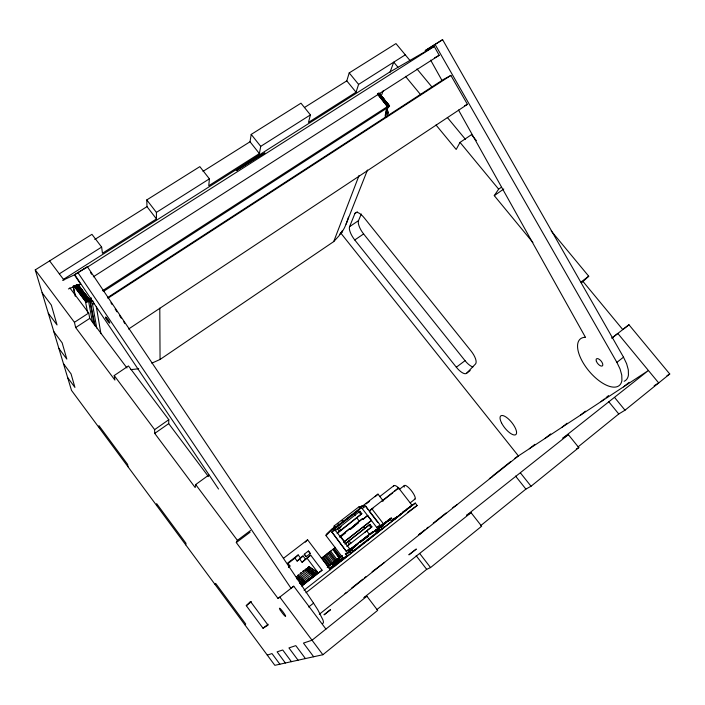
<?xml version="1.0" encoding="UTF-8"?>
<svg xmlns="http://www.w3.org/2000/svg" width="705" height="705" viewBox="0 0 705 705"><rect width="100%" height="100%" fill="white"/><g stroke="black" fill="none" stroke-linecap="round" stroke-linejoin="round"><path stroke-width="1.06" d="M208.442 476.598L168.698 423.617L168.803 419.713L128.451 365.948L114.21 375.545L114.897 380.065L75.673 327.561L74.422 322.317L35.25 269.9L91.941 234.333L101.626 247.076L102.463 253.254L156.475 218.947L156.404 212.399L146.772 199.929L199.832 166.636L209.403 178.841L208.759 185.741L259.396 153.584L260.718 146.358L310.42 114.897L300.973 103.186L251.209 134.408L250.019 141.775L259.396 153.584M376.523 529.658L377.096 530.407L378.99 528.917L379.14 527.613L378.188 526.379M375.016 530.698L376.875 533.13L343.732 558.898L326.054 535.65L334.549 526.838M326.054 535.65L326.212 534.39L332.61 528.327M385.494 116.951L386.587 108.403L388.473 112.518L386.481 117.603M185.732 544.833L185.988 543.299L156.642 503.634L156.695 505.573M208.909 474.967L195.682 484.555L195.188 487.56L154.73 433.399L154.624 429.627L114.21 375.545M385.115 116.228L387.212 106.296L377.959 93.862M310.42 114.897L308.473 122.414L356.051 92.205L358.589 84.406L405.296 54.831M304.648 107.389L346.789 80.864L349.204 72.923L395.972 43.587L410.099 60.639M355.531 511.892L355.39 512.35L356.272 511.292M380.894 96.938L383.132 90.892M389.953 72.412L393.751 62.146L397.876 67.142M151.831 363.163L160.061 359.462L333.703 241.604L359.065 175.439M385.335 114.8L386.481 111.866L388.473 112.518L385.917 114.175M386.816 110.667L388.402 106.57M103.609 291.315L389.512 106.411L379.272 93.439M339.695 234.21L341.511 232.985L342.374 230.782L338.929 235.919L333.703 241.604M346.067 224.146L367.455 170.046M470.173 370.548L466.657 373.192A11.826 4.362 52.8 0 1 456.329 367.208L354.765 239.973A11.624 4.195 56.2 0 1 349.583 226.675L354.897 213.553L357.4 211.87M349.583 226.675L358.519 220.621L361.295 213.994M93.677 302.101L92.54 304.437L96.744 328.01M91.368 297.933C87.632 299.687 81.639 306.525 91.588 299.096M215.096 584.542L215.668 583.423L245.692 624.004L244.802 624.701M325.939 629.08L293.756 586.199L278.043 598.466L236.29 542.577L237.4 540.365L250.557 530.477M476.368 140.612L471.46 134.69L460.03 142.401L456.188 149.46L436.016 124.988M532.892 242.494L494.275 195.646L498.647 189.151L501.264 187.319M341.511 232.985L344.34 228.041A81.762 74.272 16.6 0 0 348.473 217.122M466.657 373.192L475.478 364.018A12.161 4.627 52.8 0 0 471.072 351.037L364.238 217.871A11.967 4.433 56.4 0 0 354.897 213.553M305.309 542.136L307.591 539.783L330.301 569.763M246.283 605.674L250.478 601.48L268.059 625.15L263.018 628.234L246.283 605.674L251.403 601.709M294.928 558.149L298.162 554.932L300.436 557.946L297.149 561.083L294.928 558.149L288.116 563.401M581.44 282.934L588.737 276.228L551.178 230.896M288.451 567.499L289.975 566.018L287.711 563.004L298.162 554.932M341.476 559.426L340.383 560.29M304.26 554.236L308.376 551.019L310.262 553.522L306.155 556.73L304.26 554.236L306.375 556.527M335.113 527.578C332.011 524.097 337.307 527.86 333.906 528.512L349.618 548.719L346.278 551.328L331.879 532.028L346.278 551.328M299.687 559.118L303.035 555.937L305.503 559.188L302.093 562.299L299.687 559.118L297.149 561.083M308.376 551.019L310.262 553.522M359.18 506.631L360.114 508.296L359.18 506.631L333.976 526.089M359.224 508.146L361.445 506.093L362.731 506.278L363.674 507.512M335.034 530.803L359.929 511.231L361.824 513.689L337.131 533.562M353.892 514.174L361.304 507.38L362.247 508.613L365.551 506.031L380.074 524.908L376.761 527.49L377.713 528.732L369.958 534.69M355.276 513.108L361.242 507.644M302.093 562.299L310.693 555.17L322.07 570.213L301.722 586.111M375.148 496.699L377.986 494.126L383.308 501.008M362.247 508.613L376.761 527.49M365.551 506.031L367.975 509.653M358.369 512.632L359.929 511.231M332.548 566.467L333.527 565.639M333.289 565.595L330.936 567.745L333.403 565.657M337.695 532.548L361.824 513.689M341.141 559.655L340.912 559.902M340.841 559.814L341.246 559.373M369.288 510.799L398.554 487.904L412.02 505.265L392.183 520.81M339.431 537.078L349.706 528.644L350.085 529.138L358.255 522.802L357.876 522.308L362.661 518.598L363.04 519.091L367.578 515.575L371.376 520.51L343.502 542.242M358.739 520.493L356.968 518.069M349.706 528.644L340.207 536.611M340.586 536.893L345.256 532.883L344.877 532.39M358.255 522.802L350.782 529.173L350.411 528.697L357.876 522.308M334.822 526.926L333.262 528.257L333.994 527.692L334.558 528.424L333.826 528.988L338.515 524.996L337.942 524.256M362.661 518.598L350.411 528.697M392.826 492.795L381.652 501.581M394.465 491.403L398.554 487.904M334.558 528.424L338.964 524.67L338.4 523.93M331.791 567.032L332.672 566.168M351.936 514.668L346.666 519.083L347.389 518.527M362.996 519.479L367.816 515.39M332.866 566.212L333.227 565.93L332.205 566.6L332.804 566.124M331.896 566.908L334.144 565.066L333.729 565.234M388.085 521.215L387.741 520.704L388.781 519.885L389.072 520.449C388.12 521.762 387.098 520.546 388.702 519.964L388.147 520.369L388.499 520.88M332.963 565.824L330.319 568.221M382.753 525.392L382.41 524.881L381.334 525.736L381.705 526.221C383.423 525.63 382.445 524.264 381.431 525.639L381.802 526.124M383.705 523.727L383.423 523.947C384.066 525.569 382.189 523.683 384.119 523.383L384.481 523.85L383.705 523.727L384.401 523.938L383.846 524.353L384.481 523.85M344.058 542.03L371.614 520.325M377.06 609.472L426.684 569.34L430.561 567.569L481.656 526.212L471.072 512.702L466.692 515.223L568.38 434.677L578.805 447.596L531.041 486.247L525.895 489.094L480.546 525.771M578.153 446.829L618.761 413.985L625.009 410.204L669.75 373.994L628.957 324.758L611.781 338.171L617.818 333.447L658.699 382.938L654.143 385.758M35.25 269.9L71.496 390.376L274.835 665.317L322.872 654.725L377.668 610.38L366.908 596.218L363.903 597.602L471.072 512.702M351.319 552.367L350.764 552.817M341.361 559.4L340.013 560.475L340.445 560.061M336.77 563.022L336.356 563.321M623.484 386.886L629.195 382.313M514.914 458.224L648.424 370.495L562.81 438.184L568.38 434.677M366.908 596.218L312.033 640.228L303.458 643.083L313.654 656.752M345.001 543.89L370.01 524.353L371.905 526.82L346.878 546.34L349.398 544.392L347.494 541.898M364.802 528.398L363.648 526.776M330.539 567.869L331.235 567.349M337.157 562.863L336.541 563.198M561.964 427.3L567.093 423.22M580.567 415.086L585.45 411.182M600.977 401.674L604.37 398.959M606.062 397.611L608.609 395.575M370.01 524.353L345.045 543.934M332.742 566.247L333.157 565.78M340.118 561.189L339.502 561.682L340.832 560.66M351.742 587.97L362.793 579.184M364.494 577.827L366.195 576.478M372.152 571.746L384.63 562.326M424.807 529.869L418.867 534.593L421.493 533.006M426.507 528.521L428.199 527.173M433.293 523.119L446.027 513.002M452.813 507.6L457.474 504.392M492.742 475.849L510.649 461.608M319.321 614.266L518.404 455.923L340.497 232.712M529.314 448.759L534.875 444.335M544.947 438.484L550.702 433.901M332.478 566.335L331.042 567.419L331.517 567.032M340.568 559.99L340.154 560.316L341.185 559.532M336.232 563.568L335.862 563.868L337.043 562.784L336.435 563.216M278.043 598.466L279.788 597.082L322.872 654.725M333.165 565.842L331.844 566.846L333.024 565.93M337.025 562.801L336.567 563.163L336.875 562.81M331.412 567.305L329.535 568.785M332.17 566.529L333.174 565.745L331.262 567.472M333.174 565.974L334.091 565.251M340.753 560.034L339.519 560.995L339.872 560.731M331.588 567.208L332.073 566.829L331.641 567.164M338.849 562.123L339.801 561.4M340.083 561.18L341.749 559.929L341.114 560.44M458.506 110.024L585.494 337.378L585.035 337.316A30.341 13.95 50 0 0 589.6 371.773A30.341 13.95 50 0 0 621.916 380.224L621.757 375.069L620.048 368.971L616.884 362.379L623.493 357.153L442.608 39.683L425.291 50.548L442.608 39.683M308.658 607.005L313.549 603.136L87.411 266.781L74.404 274.862L62.622 280.387M326.82 554.139L329.543 551.989M291.808 587.732L293.756 586.199M329.323 568.803L329.852 568.389M330.962 567.551L332.425 566.485M331.773 566.794L333.192 565.683M333.835 565.375L334.514 564.916L333.668 565.595M336.426 563.454L336.981 563.013L336.417 563.286M331.315 567.12L330.777 567.543L331.332 567.146M330.293 568.124L331.923 566.705M331.544 567.269L332.143 566.794L331.015 567.472M330.592 568.142L341.828 559.347M329.676 569.138L337.378 563.11M339.087 561.77L345.071 557.073M350.843 552.79L351.407 552.341L350.605 552.914M349.618 548.719L350.376 550.12L351.583 549.177L353.02 551.054L378.18 531.35L376.752 529.49M333.765 566.238L336.673 563.991L335.192 562.044L332.284 564.291L333.765 566.238L334.408 565.771L332.919 563.824L334.293 565.859M345.441 557.144L338.215 562.493M376.311 532.954L377.898 532.099M395.567 517.805L393.196 519.576M402.493 512.385L404.229 511.028M339.299 559.003L336.311 561.312L337.827 563.313L340.815 561.004L339.299 559.003L340.7 561.092M376.558 532.98L382.277 528.512L380.471 529.834M392.923 520.167L395.126 518.827L377.827 532.293M396.844 517.444L401.083 514.157M335.721 563.18L333.932 564.564L334.91 565.718L336.637 564.388L335.65 563.242M350.588 553.522L352.297 552.174M366.873 540.753L368.592 539.413M376.496 533.191L379.167 531.094L377.713 529.199M396.06 518.06L401.921 513.187L401.462 513.83M304.067 590.235L415.271 503.079L417.131 505.476L305.961 592.755M263.018 628.234L268.129 624.225M628.957 324.758L622.788 329.587L583.141 281.656M298.409 580.136L303.22 583.811L304.534 582.823L305.591 583.088L296.32 576.478L304.507 582.806M313.293 577.06L312.051 576.575L310.94 577.818L302.639 571.57L303.899 570.592L313.135 577.183M313.461 575.809L314.597 574.575L306.411 568.635L305.159 569.614L313.487 575.826L314.58 576.055L305.159 569.614M331.606 563.595L327.992 566.388L329.746 565.049M325.428 555.143L331.738 563.462L333.5 562.105L329.852 564.943L323.542 556.615M327.684 553.39L333.994 561.7L337.669 558.853L335.888 560.219L329.579 551.909M338.955 557.805L340.427 556.668L334.126 548.375L333.536 548.86L339.819 557.126L340.427 556.668M335.765 560.343L333.994 561.7M349.962 549.398L359.85 541.916L360.237 542.418L368.398 536.029L368.01 535.527L360.096 541.466L360.519 541.907M360.149 541.431L367.543 536.496M327.208 567.305L341.899 555.813M327.966 566.882L341.661 556.174M349.275 549.988L359.85 541.916M368.01 535.527L372.795 531.79L373.174 532.284M410.239 502.815L414.981 499.105M358.158 543.758L352.65 548.067L352.28 547.582M365.128 538.303L367.428 536.505M386.516 521.541L378.594 527.781L380.709 526.203L381.088 526.679L380.471 527.137L380.101 526.661M388.147 520.369L391.249 517.99L393.108 520.405M351.583 549.177L355.417 546.19L355.029 545.688M383.273 524.837L385.661 522.978L385.3 522.502M380.471 527.137L390.376 519.453L389.072 520.449M339.484 559.497L336.743 561.621L337.166 561.312M335.457 562.854L337.087 561.603L337.871 562.784M347.212 556.377L345.344 553.918L346.613 554.095L352.615 549.407M336.558 564.441L335.166 563.242L335.827 563.48M346.613 554.095L352.156 549.926M335.633 563.084L336.946 562.052M331.553 566.882L332.786 565.921M330.116 568.38L330.645 567.966M340.4 560.968L340.215 561.057M344.727 557.523L345.168 557.197M367.173 539.995L367.666 539.633M321.489 558.237L335.501 547.353M330.901 567.463L331.438 567.049M334.47 564.82L333.571 565.48M334.514 564.767L332.24 566.52M376.717 532.451L377.492 531.852M339.51 561.629L338.576 562.352L339.299 561.867M344.877 557.426L344.322 557.858M351.284 552.464L350.729 552.896M399.18 489.534L404.397 485.489M345.256 532.883L340.656 536.452L344.472 541.449M297.589 575.491L298.849 574.513L307.072 580.805C309.548 581.757 306.076 579.598 305.82 581.819L297.589 575.491C301.969 577.324 306.146 584.894 306.931 580.567M300.118 573.526L301.379 572.548L309.627 578.805C312.13 579.739 308.64 577.624 308.349 579.801L300.251 573.755L301.379 572.548M307.671 567.657L317.135 574.055L316.043 573.835L307.671 567.657L308.922 566.679L318.413 573.059L308.922 566.679M305.291 569.843L306.552 568.865L315.858 575.06M307.803 567.886L309.063 566.908M364.45 532.619L371.905 526.82M339.211 561.136L339.766 560.704M288.671 567.04L289.975 566.018M300.436 557.946L303.035 555.937M379.669 496.646L393.892 485.657M339.502 527.93L341.176 526.635M305.503 559.188L310.693 555.17M369.508 510.993L372.98 508.305M340.771 559.973L341.361 559.532L340.894 559.647M330.76 567.657L332.61 566.309L331.711 566.864M340.753 559.929L341.326 559.479M359.541 507.565L361.445 506.093M362.017 506.437L377.986 494.126M335.298 527.41L361.304 507.38M362.749 506.551L364.459 505.229M366.168 503.916L369.587 501.273M333.474 529.922L353.945 514.13L355.144 515.699M331.702 532.196L335.042 529.587M330.839 567.763L331.694 567.032M342.066 558.995L342.533 558.633M283.454 558.334L307.591 539.783M580.973 282.062L588.737 276.228M236.29 542.577L250.125 532.169M456.329 367.208L465.044 360.678A11.791 4.468 52.8 0 0 472.896 366.961M364.705 537.862L372.795 531.79M383.511 523.841L384.119 523.383M391.249 517.99L389.38 519.4L389.786 519.893M374.355 531.006L376.073 529.719M381.334 525.736L381.899 525.313L383.758 527.737M322.07 570.213L318.263 573.059L307.168 558.369M377.713 528.732L369.667 534.742L366.679 530.742M360.466 541.942L368.398 536.029M381.705 526.221L382.269 525.798M352.597 548.102L357.708 544.295M342.551 555.787L340.348 557.426L342.11 559.752L345.82 557.065M349.645 550.473L355.417 546.19M345.344 553.918L348.922 551.257L350.226 551.442M375.695 531.359L378.99 528.917M406.829 509.107L408.556 507.82M410.292 506.542L412.02 505.265M332.284 564.291L333.888 566.15M336.311 561.312L337.951 563.216M392.844 519.638L395.161 517.928M402.978 512.156L415.271 503.079M400.889 513.919L400.484 514.597M396.659 517.206L397.435 517.012M400.334 514.403L400.933 513.963M394.941 518.589L393.037 519.982L395.126 518.827M396.695 517.25L397.285 516.818M332.707 564.59L335.377 562.511L334.672 562.423L335.536 563.815M335.765 562.634L336.629 563.762L336.25 564.035L341.661 559.955L340.973 560.449M342.128 558.149L343.044 559.347M367.613 540.03L368.389 539.492M353.02 551.054L351.786 549.028M331.429 567.023L332.848 566.045M341.951 559.752L342.604 559.276M407.402 512.517L417.131 505.476M334.064 565.754L335.747 564.449L335.377 564.723M337.483 563.18L338.162 562.696M342.974 559.4L343.388 559.1L342.471 557.902L343.309 559.153M336.029 564.467L336.673 563.991M340.136 561.497L340.815 561.004M337.827 563.313L338.497 562.828L336.972 560.827L338.382 562.907M334.84 565.771L335.236 565.48L334.32 564.282L335.166 565.542M154.624 429.627L168.803 419.713M154.73 433.399L168.698 423.617M494.275 195.646L503.775 188.993M354.765 239.973L363.604 233.928A11.588 4.292 56.3 0 1 358.519 220.621M128.574 329.032L467.433 104.358L450.883 75.426L443.683 79.339L107.856 297.422M75.673 327.561L89.755 318.369L88.724 313.02L69.813 287.825M107.874 298.259L450.883 75.426M74.422 322.317L88.724 313.02M94.082 303.441L92.54 304.437L89.852 300.321L92.443 301.317M102.463 290.768L387.556 106.499L389.583 106.014L379.528 93.8M489.332 478.563L492.601 476.448M93.324 276.801L439.224 55.29L434.218 46.424L389.134 72.412L63.388 279.409M89.227 299.325L77.903 284.635L89.094 299.405L88.213 299.22L88.336 299.96L77.03 284.917M218.532 489.023L74.712 274.668L87.411 266.781M87.015 267.38L434.218 46.424M59.326 273.848L101.626 247.076M156.404 212.399L209.403 178.841M94.778 239.497L146.984 206.635L146.772 199.929M203.014 171.368L250.019 141.775M666.965 375.73L669.75 373.994M576.346 449.023L578.805 447.596M434.58 57.898L439.224 55.29M344.939 593.381L346.86 592.367M83.622 269.002L86.169 267.785M464.665 105.662L467.433 104.358M68.411 288.935L80.626 284.115L74.404 274.862M267.301 655.121L271.989 653.561L279.867 664.207M137.995 368.741L138.718 368.609M137.907 368.759L135.915 369.076A86.609 80.264 1.3 0 1 130.874 369.57M92.998 301.07L89.738 300.286L89.526 299.132L77.074 284.882M310.773 577.571L312.015 578.065L310.905 577.8M309.292 580.189L308.208 579.572L309.451 580.074M303.256 583.828L304.304 584.092L296.664 578.682M86.689 301.229L75.32 285.983M299.396 582.735L303.009 585.106L299.537 582.973M87.596 312.394L85.472 301.59L86.169 302.366L73.928 286.071M416.972 68.931L432.077 87.164M447.349 117.479L465.406 139.308M405.445 76.307L420.585 94.629M460.03 142.401L498.647 189.151M384.031 99.343L382.225 97.167L389.363 105.865L379.123 93.272M389.512 106.411L378.876 93.042M379.008 93.351L389.186 105.688M379.034 93.615L389.072 105.856M378.523 93.28L388.984 105.873M378.514 93.457L388.737 105.935M378.541 93.677L388.622 105.97M378.541 93.924L388.464 106.032L377.968 93.395M378.003 93.774L388.164 106.164L387.547 105.812L387.556 106.499L377.545 94.214M387.442 106.57L377.668 94.135M349.204 72.923L358.589 84.406M614.672 397.558L625.009 410.204M346.789 80.864L356.051 92.205M608.565 401.506L618.761 413.985M363.604 233.928L465.044 360.678M251.209 134.408L260.718 146.358M520.537 473.037L531.041 486.247M74.536 285.895L86.803 301.379L79.277 291.703L86.283 302.137L74.087 285.904M515.54 476.069L525.895 489.094M78.07 285.181L87.244 296.972L78.088 284.52M419.889 553.742L430.561 567.569M390.006 518.968L391.865 521.383M146.984 206.635L156.475 218.947M416.17 555.707L426.684 569.34M388.367 520.228L388.737 520.713M388.076 520.457L388.446 520.933M387.891 520.581L388.226 521.11M385.097 523.392L384.736 522.925L387.944 520.51L378.805 527.666L380.656 530.072M371.755 508.658L383.987 524.546M383.203 524.115L383.564 524.582M383.071 524.212L383.432 524.687M382.277 524.987L382.595 525.516M382.057 525.154L382.357 525.71M369.297 511.363L377.871 522.511M380.594 526.327L382.462 528.75M379.202 528.574L380.427 530.16M358.995 511.909L360.889 514.377M369.094 525.066L370.997 527.534M342.762 520.537L343.353 521.647L342.621 522.202L342.031 521.127M338.823 527.499L340.718 529.984M348.949 540.761L350.852 543.255M337.378 528.644L339.272 531.129M332.452 529.64L333.403 530.883M347.97 550.006L348.922 551.257M339.228 557.602L332.927 549.31L338.329 556.976M330.592 551.125L336.893 559.426M328.697 552.605L334.998 560.916M326.441 554.359L332.751 562.669M324.547 555.831L330.856 564.15M322.696 557.276L329.006 565.604M321.269 557.496L330.099 569.164M74.166 285.578L86.627 301.617L74.8 285.877M76.519 284.767L88.09 300.154M76.898 285.578L87.949 300.277M76.519 285.525L87.746 300.453M76.122 285.358L87.579 300.603M75.832 285.34L87.42 300.753M75.488 285.287L87.244 300.929M75.911 286.133L87.12 301.044M75.479 285.992L86.944 301.246M49.606 260.894L63.944 280.008M89.755 318.369L126.971 367.975M85.472 301.59L86.213 302.568M195.682 484.555L237.4 540.365M42.115 292.716L51.333 305.08L57.026 324.943L48.275 313.179M305.432 658.567L295.8 645.63L288.935 647.921L298.056 660.197M53.827 331.641L62.163 342.85L66.816 359.092L58.859 348.376M291.403 661.669L282.731 649.984L277.109 651.852L285.366 663M63.45 363.621L71.055 373.888L74.924 387.406L67.645 377.572M74.21 285.701L86.283 302.137M77.999 272.773L291.227 588.587M309.486 578.567L308.208 579.572M110.923 302.78L112.139 304.595M115.179 309.116L117.004 311.839M119.445 315.452L121.269 318.175M123.701 321.788L124.917 323.604M90.46 272.518L91.606 274.227M313.549 603.136L317.832 609.825L322.925 619.871A33.523 4.776 53 0 1 322.476 623.37M302.639 571.57L303.899 570.592M435.091 44.459L616.884 362.379M430.649 60.136L441.894 80.282M623.493 357.153L626.63 363.745L628.314 369.852L628.437 375.025A30.271 14.126 49.9 0 1 624.163 381.29M99.581 428.349L98.938 425.626L127.623 464.41L127.975 466.745M73.355 286.415L74.968 294.373M73.082 286.177L75.25 296.259M77.823 289.614L78.264 291.738M95.14 325.974L89.852 300.321L94.417 325.084M88.407 300.286L92.558 322.731M96.347 306.745L100.903 333.65M159.797 308.129L160.061 359.462M393.566 486.441A10.989 2.864 52.3 0 1 399.162 488.371M397.805 487.798A9.614 2.503 52.3 0 1 399.347 489.12M404.221 487.137A8.627 2.309 52.2 0 1 410.803 489.975A8.627 2.309 52.2 0 1 414.32 499.237M330.539 609.675L324.133 614.751L330.539 609.675M416.188 549.133L408.997 554.756L416.188 549.133M257.263 157.259L236.245 170.619L264.904 152.967L257.263 157.259M596.395 361.357A4.609 2.115 50 0 0 602.22 366.001A4.609 2.115 50 0 0 599.743 359.682A4.609 2.115 50 0 0 596.395 361.357M106.111 318.625A3.692 0.538 55.5 0 0 109.707 323.11A3.692 0.538 55.5 0 0 107.098 318.422A3.692 0.538 55.5 0 0 106.111 318.625M501.475 422.78A12.011 4.415 51.2 0 0 515.769 434.65A12.011 4.415 51.2 0 0 507.679 418.294A12.011 4.415 51.2 0 0 501.475 422.78M280.334 610.195A5.12 0.617 53.2 0 0 285.534 616.417A5.12 0.617 53.2 0 0 281.727 610.283A5.12 0.617 53.2 0 0 280.334 610.195"/></g></svg>
